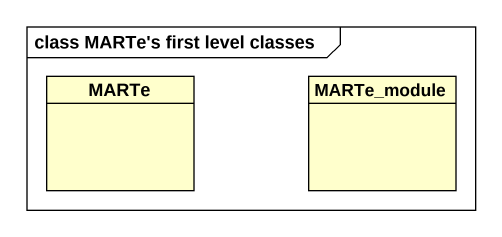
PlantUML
@startuml
mainframe class MARTe's first level classes
hide circle
hide empty members
class MARTe
class MARTe_module
@enduml
